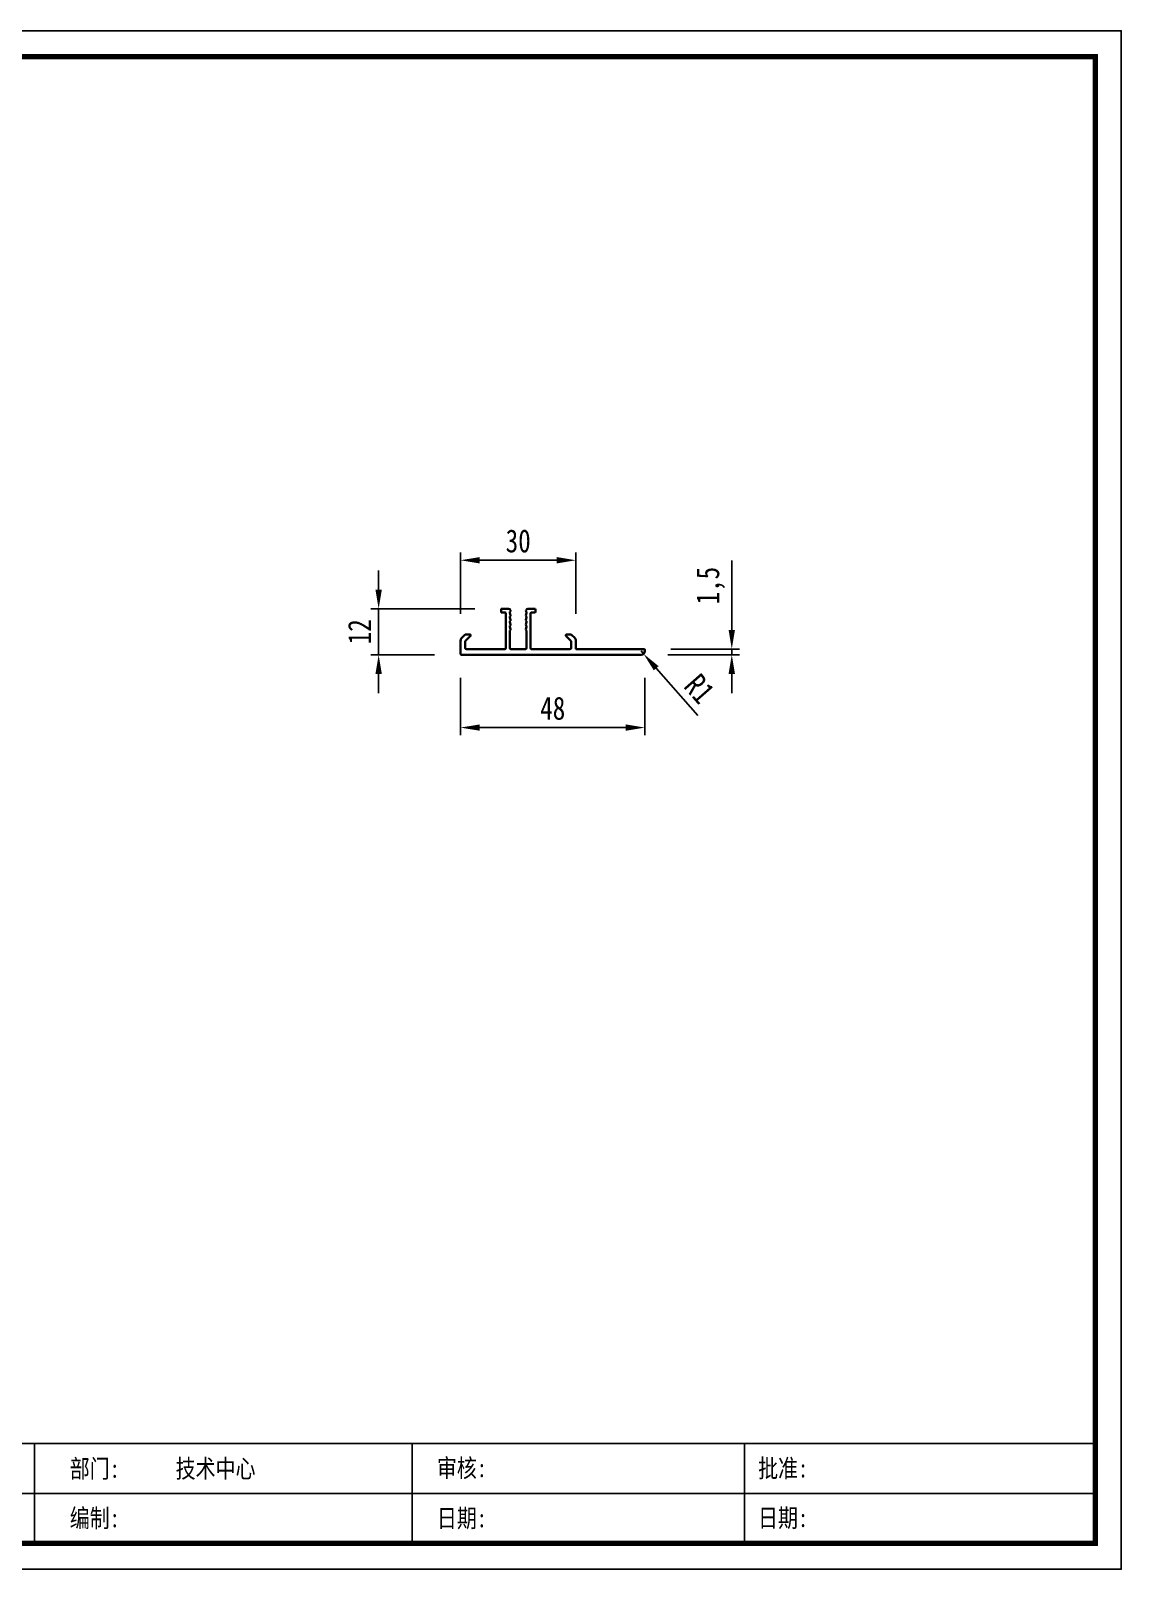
# Model space of a CAD drawing. Header units: millimetres. Extents: x 0 to 1097966, y -63096 to 223085.
# Drawn here: x 338835.1 to 339119.2, y -59791.1 to -59390.2 of the extents above; entities that cross this region are included whole.
import ezdxf

# ---------------------------------------------------------------- set-up
doc = ezdxf.new("R2010")
doc.units = ezdxf.units.MM
doc.layers.add('C00-00-00', color=7, linetype='Continuous')
doc.layers.add('DZ-文字说明', color=1, linetype='Continuous')
doc.styles.add('DZ-宋体2.5', font='', dxfattribs={"width": 0.8, "height": 2.5})
doc.styles.add('TEXT', font='', dxfattribs={"width": 0.8})
doc.styles.get('DZ-宋体2.5').set_extended_font_data('SimSun')
doc.styles.get('TEXT').set_extended_font_data('SimSun')
doc.dimstyles.new('副本 (2) (2) ISO-25', dxfattribs={"dimtxt": 18, "dimasz": 13, "dimexe": 6, "dimexo": 12, "dimgap": 6, "dimtad": 1, "dimtxsty": 'TEXT', "dimcen": 2.5, "dimclrd": 5, "dimclre": 5, "dimclrt": 5, "dimadec": 0, "dimazin": 0, "dimtfac": 1, "dimtmove": 0, "dimatfit": 3, "dimldrblk": 'BOXFILLED', "dimfxl": 1.25, "dimarcsym": 0})

# ---------------------------------------------------------------- blocks, each defined once
blk = doc.blocks.new('*D821')
at = {"color": 5, "lineweight": -2, "transparency": 16777216}
for p, q in [((338947.1, -59558.83), (338947.1, -59573.8)), ((338995.1, -59558.83), (338995.1, -59573.8)), ((338990.1, -59571.8), (338952.1, -59571.8))]:
    blk.add_line(p, q, dxfattribs=at)
at = {"color": 5, "transparency": 16777216}
for points in [[(338952.1, -59570.97), (338952.1, -59572.63), (338947.1, -59571.8)], [(338990.1, -59570.97), (338990.1, -59572.63), (338995.1, -59571.8)]]:
    blk.add_solid(points, dxfattribs=at)
at = {"layer": 'Defpoints', "color": 0, "transparency": 16777216}
for p in [(338947.1, -59551.83), (338995.1, -59551.83), (338947.1, -59571.8)]:
    blk.add_point(p, dxfattribs=at)
at = {"color": 5, "transparency": 16777216, "insert": (338971.1, -59566.8), "char_height": 6, "attachment_point": 5, "style": 'TEXT'}
blk.add_mtext('48', dxfattribs=at)
blk = doc.blocks.new('_BoxFilled')
at = {"color": 0, "linetype": 'ByBlock', "lineweight": -2}
blk.add_line((-0.5, 0), (-1, 0), dxfattribs=at)
at = {"color": 0, "linetype": 'ByBlock'}
blk.add_solid([(-0.5, 0.5), (0.5, 0.5), (-0.5, -0.5), (0.5, -0.5)], dxfattribs=at)
blk = doc.blocks.new('*D822')
at = {"color": 5, "lineweight": -2, "transparency": 16777216}
for p, q in [((338947.1, -59542.15), (338947.1, -59526.19)), ((338952.1, -59528.19), (338972.1, -59528.19)), ((338977.1, -59542.15), (338977.1, -59526.19))]:
    blk.add_line(p, q, dxfattribs=at)
at = {"color": 5, "transparency": 16777216}
for points in [[(338952.1, -59527.36), (338952.1, -59529.03), (338947.1, -59528.19)], [(338972.1, -59527.36), (338972.1, -59529.03), (338977.1, -59528.19)]]:
    blk.add_solid(points, dxfattribs=at)
at = {"layer": 'Defpoints', "color": 0, "transparency": 16777216}
for p in [(338977.1, -59528.19), (338947.1, -59549.15), (338977.1, -59549.15)]:
    blk.add_point(p, dxfattribs=at)
at = {"color": 5, "transparency": 16777216, "insert": (338962.1, -59523.19), "char_height": 6, "attachment_point": 5, "style": 'TEXT'}
blk.add_mtext('30', dxfattribs=at)
blk = doc.blocks.new('*D823')
at = {"color": 5, "lineweight": -2, "transparency": 16777216}
for p, q in [((338925.74, -59535.83), (338925.74, -59530.83)), ((338950.82, -59540.83), (338923.74, -59540.83)), ((338925.74, -59552.83), (338925.74, -59540.83)), ((338940.3, -59552.83), (338923.74, -59552.83)), ((338925.74, -59557.83), (338925.74, -59562.83))]:
    blk.add_line(p, q, dxfattribs=at)
at = {"color": 5, "transparency": 16777216}
for points in [[(338924.9, -59535.83), (338926.57, -59535.83), (338925.74, -59540.83)], [(338924.9, -59557.83), (338926.57, -59557.83), (338925.74, -59552.83)]]:
    blk.add_solid(points, dxfattribs=at)
at = {"layer": 'Defpoints', "color": 0, "transparency": 16777216}
for p in [(338925.74, -59540.83), (338957.82, -59540.83), (338947.3, -59552.83)]:
    blk.add_point(p, dxfattribs=at)
at = {"color": 5, "transparency": 16777216, "insert": (338920.74, -59546.83), "char_height": 6, "attachment_point": 5, "rotation": 90, "style": 'TEXT'}
blk.add_mtext('12', dxfattribs=at)
blk = doc.blocks.new('*D824')
at = {"color": 5, "lineweight": -2, "transparency": 16777216}
for p, q in [((339017.75, -59546.33), (339017.75, -59528.29)), ((339001.1, -59552.83), (339019.75, -59552.83)), ((339001.9, -59551.33), (339019.75, -59551.33)), ((339017.75, -59552.83), (339017.75, -59551.33)), ((339017.75, -59557.83), (339017.75, -59562.83))]:
    blk.add_line(p, q, dxfattribs=at)
at = {"color": 5, "transparency": 16777216}
for points in [[(339016.91, -59546.33), (339018.58, -59546.33), (339017.75, -59551.33)], [(339016.91, -59557.83), (339018.58, -59557.83), (339017.75, -59552.83)]]:
    blk.add_solid(points, dxfattribs=at)
at = {"layer": 'Defpoints', "color": 0, "transparency": 16777216}
for p in [(338994.1, -59552.83), (338994.9, -59551.33), (339017.75, -59551.33)]:
    blk.add_point(p, dxfattribs=at)
at = {"color": 5, "transparency": 16777216, "insert": (339012.25, -59534.81), "char_height": 6, "attachment_point": 5, "rotation": 90, "style": 'TEXT'}
blk.add_mtext('1,5', dxfattribs=at)
blk = doc.blocks.new('*D825')
at = {"color": 5, "lineweight": -2, "transparency": 16777216}
for p, q in [((338994.1, -59551.83), (338994.76, -59552.59)), ((339008.88, -59568.69), (338998.06, -59556.34))]:
    blk.add_line(p, q, dxfattribs=at)
at = {"color": 5, "transparency": 16777216}
blk.add_solid([(338998.68, -59555.79), (338997.43, -59556.89), (338994.76, -59552.59)], dxfattribs=at)
at = {"layer": 'Defpoints', "color": 0, "transparency": 16777216}
for p in [(338994.1, -59551.83), (338994.76, -59552.59)]:
    blk.add_point(p, dxfattribs=at)
at = {"color": 5, "transparency": 16777216, "insert": (339009.37, -59561.66), "char_height": 6, "attachment_point": 5, "rotation": 311.253, "style": 'TEXT'}
blk.add_mtext('R1', dxfattribs=at)

msp = doc.modelspace()

# ---------------------------------------------------------------- linework, layer by layer
msp.add_lwpolyline([(338552.218, -59791.148), (339119.218, -59791.148), (339119.218, -59390.198), (338552.218, -59390.198)], close=True)
at = {"const_width": 1.35}
msp.add_lwpolyline([(338558.968, -59784.398), (339112.468, -59784.398), (339112.468, -59396.948), (338558.968, -59396.948)], close=True, dxfattribs=at)
at = {"layer": 'C00-00-00', "lineweight": 30}
for p, q in [((338957.621, -59541.031), (338957.621, -59541.631)), ((338959.583, -59540.831), (338957.821, -59540.831)), ((338964.616, -59540.831), (338966.378, -59540.831)), ((338966.578, -59541.031), (338966.578, -59541.631)), ((338957.821, -59541.831), (338958.699, -59541.831)), ((338958.899, -59542.031), (338958.899, -59551.031)), ((338959.899, -59541.665), (338960.066, -59541.572)), ((338959.899, -59541.887), (338959.899, -59541.665)), ((338960.122, -59542.628), (338959.899, -59541.887)), ((338959.899, -59542.887), (338960.066, -59542.776)), ((338959.899, -59543.054), (338959.899, -59542.887)), ((338960.122, -59543.795), (338959.899, -59543.054)), ((338959.899, -59544.054), (338960.066, -59543.998)), ((338959.899, -59544.258), (338959.899, -59544.054)), ((338960.122, -59544.999), (338959.899, -59544.258)), ((338960.122, -59541.405), (338960.066, -59541.199)), ((338960.066, -59541.572), (338960.122, -59541.405)), ((338960.066, -59542.776), (338960.122, -59542.628)), ((338960.066, -59543.998), (338960.122, -59543.795)), ((338960.066, -59545.165), (338960.122, -59544.999)), ((338964.077, -59541.405), (338964.133, -59541.199)), ((338964.133, -59541.572), (338964.077, -59541.405)), ((338964.077, -59542.628), (338964.299, -59541.887)), ((338964.133, -59542.776), (338964.077, -59542.628)), ((338964.077, -59543.795), (338964.299, -59543.054)), ((338964.133, -59543.998), (338964.077, -59543.795)), ((338964.077, -59544.999), (338964.299, -59544.258)), ((338964.133, -59545.165), (338964.077, -59544.999)), ((338964.299, -59541.665), (338964.133, -59541.572)), ((338964.299, -59542.887), (338964.133, -59542.776)), ((338964.299, -59544.054), (338964.133, -59543.998)), ((338964.299, -59541.887), (338964.299, -59541.665)), ((338964.299, -59543.054), (338964.299, -59542.887)), ((338964.299, -59544.258), (338964.299, -59544.054)), ((338965.3, -59542.031), (338965.3, -59551.031)), ((338966.378, -59541.831), (338965.5, -59541.831)), ((338948.137, -59547.683), (338947.386, -59548.449)), ((338948.359, -59549.164), (338949.665, -59547.876)), ((338949.524, -59547.534), (338948.494, -59547.534)), ((338959.899, -59545.277), (338960.066, -59545.165)), ((338959.899, -59545.48), (338959.899, -59545.277)), ((338959.899, -59545.48), (338960.122, -59546.221)), ((338960.066, -59546.388), (338959.899, -59546.481)), ((338959.899, -59551.031), (338959.899, -59546.481)), ((338960.122, -59546.221), (338960.066, -59546.388)), ((338964.299, -59545.48), (338964.077, -59546.221)), ((338964.077, -59546.221), (338964.133, -59546.388)), ((338964.299, -59545.277), (338964.133, -59545.165)), ((338964.133, -59546.388), (338964.299, -59546.481)), ((338964.299, -59545.48), (338964.299, -59545.277)), ((338964.299, -59551.031), (338964.299, -59546.481)), ((338975.84, -59549.164), (338974.534, -59547.876)), ((338974.674, -59547.534), (338975.705, -59547.534)), ((338976.061, -59547.683), (338976.813, -59548.449)), ((338947.099, -59549.149), (338947.099, -59552.633)), ((338947.299, -59552.833), (338994.099, -59552.833)), ((338948.303, -59549.275), (338948.359, -59549.164)), ((338948.303, -59551.031), (338948.303, -59549.275)), ((338958.599, -59551.331), (338948.603, -59551.331)), ((338960.199, -59551.331), (338962.099, -59551.331)), ((338963.999, -59551.331), (338962.099, -59551.331)), ((338965.6, -59551.331), (338975.595, -59551.331)), ((338965.997, -59552.833), (338983.64, -59552.833)), ((338975.895, -59549.275), (338975.84, -59549.164)), ((338975.895, -59551.031), (338975.895, -59549.275)), ((338977.099, -59549.149), (338977.099, -59551.331)), ((338994.899, -59551.331), (338977.099, -59551.331)), ((338995.099, -59551.833), (338995.099, -59551.531))]:
    msp.add_line(p, q, dxfattribs=at)
for centre, radius, start, end in [((338957.821, -59541.031), 0.2, 90, 180), ((338959.583, -59541.331), 0.5, 15.25512, 90), ((338964.616, -59541.331), 0.5, 90, 164.74488), ((338966.378, -59541.031), 0.2, 0, 90), ((338957.821, -59541.631), 0.2, 180, 270), ((338958.699, -59542.031), 0.2, 0, 90), ((338965.5, -59542.031), 0.2, 90, 180), ((338966.378, -59541.631), 0.2, 270, 0), ((338948.099, -59549.149), 1, 135.52563, 180), ((338948.494, -59548.034), 0.5, 90, 135.52563), ((338949.524, -59547.734), 0.2, 314.59934, 90), ((338974.674, -59547.734), 0.2, 90, 225.40066), ((338975.705, -59548.034), 0.5, 44.47437, 90), ((338976.099, -59549.149), 1, 0, 44.47437), ((338947.299, -59552.633), 0.2, 180, 270), ((338948.603, -59551.031), 0.3, 180, 270), ((338958.599, -59551.031), 0.3, 270, 0), ((338960.199, -59551.031), 0.3, 180, 270), ((338963.999, -59551.031), 0.3, 270, 0), ((338965.6, -59551.031), 0.3, 180, 270), ((338975.595, -59551.031), 0.3, 270, 0), ((338994.099, -59551.833), 1, 270, 0), ((338994.899, -59551.531), 0.2, 0, 90)]:
    msp.add_arc(centre, radius, start, end, dxfattribs=at)
at = {"layer": 'DZ-文字说明', "color": 7}
for p, q in [((338836.083, -59784.398), (338836.083, -59758.42)), ((338934.469, -59784.398), (338934.469, -59758.42)), ((339021.049, -59784.398), (339021.049, -59758.42)), ((338648.299, -59771.409), (339112.468, -59771.409))]:
    msp.add_line(p, q, dxfattribs=at)
msp.add_lwpolyline([(338558.968, -59758.42), (339112.468, -59758.42), (339112.468, -59784.398), (338558.968, -59784.398)], close=True, dxfattribs=at)

# ---------------------------------------------------------------- texts
at = {"style": 'DZ-宋体2.5', "width": 0.8}
for s, p in [('部门:', (338845.26, -59767.314)), ('审核:', (338940.904, -59767.155)), ('批准:', (339024.6, -59767.235)), ('编制:', (338845.26, -59780.211)), ('日期:', (338940.904, -59780.216)), ('日期:', (339024.6, -59780.159))]:
    msp.add_text(s, height=4.7732, dxfattribs=at).set_placement(p)
at = {"color": 2, "style": 'DZ-宋体2.5', "width": 0.8}
msp.add_attdef('技术中心', (338872.834, -59767.314), '', height=4.773, dxfattribs=at)

# ---------------------------------------------------------------- dimensions: what is measured, and where the dimension line sits
at = {"color": 251, "true_color": 0x636466}
for base, p1, p2, picture, middle in [((338977.099, -59528.194), (338947.099, -59549.149), (338977.099, -59549.149), '*D822', (338962.099, -59523.194)), ((338947.099, -59571.8), (338995.099, -59551.833), (338947.099, -59551.833), '*D821', (338971.099, -59566.8))]:
    dim = msp.add_linear_dim(base=base, p1=p1, p2=p2, dimstyle='副本 (2) (2) ISO-25', override={"dimtxt": 6, "dimasz": 5, "dimexe": 2, "dimexo": 7, "dimgap": 2, "dimfxl": 30, "dimfxlon": 1}, dxfattribs=at)
    dim.commit()
    dim.dimension.update_dxf_attribs({"geometry": picture, "text_midpoint": middle})
for base, p1, p2, picture, middle in [((339017.748, -59551.331), (338994.102, -59552.833), (338994.899, -59551.331), '*D824', (339012.248, -59534.811)), ((338925.737, -59540.831), (338947.299, -59552.833), (338957.821, -59540.831), '*D823', (338920.737, -59546.832))]:
    dim = msp.add_linear_dim(base=base, p1=p1, p2=p2, angle=90, dimstyle='副本 (2) (2) ISO-25', override={"dimtxt": 6, "dimasz": 5, "dimexe": 2, "dimexo": 7, "dimgap": 2, "dimfxl": 30, "dimfxlon": 1}, dxfattribs=at)
    dim.commit()
    dim.dimension.update_dxf_attribs({"geometry": picture, "text_midpoint": middle})
dim = msp.add_radius_dim(center=(338994.099, -59551.833), mpoint=(338994.759, -59552.585), dimstyle='副本 (2) (2) ISO-25', override={"dimtxt": 6, "dimasz": 5, "dimexe": 2, "dimexo": 7, "dimgap": 2, "dimfxl": 30, "dimfxlon": 1}, dxfattribs=at)
dim.commit()
dim.dimension.update_dxf_attribs({"geometry": '*D825', "text_midpoint": (339005.613, -59564.96), "dimtype": 164})

doc.saveas('drawing.dxf')
